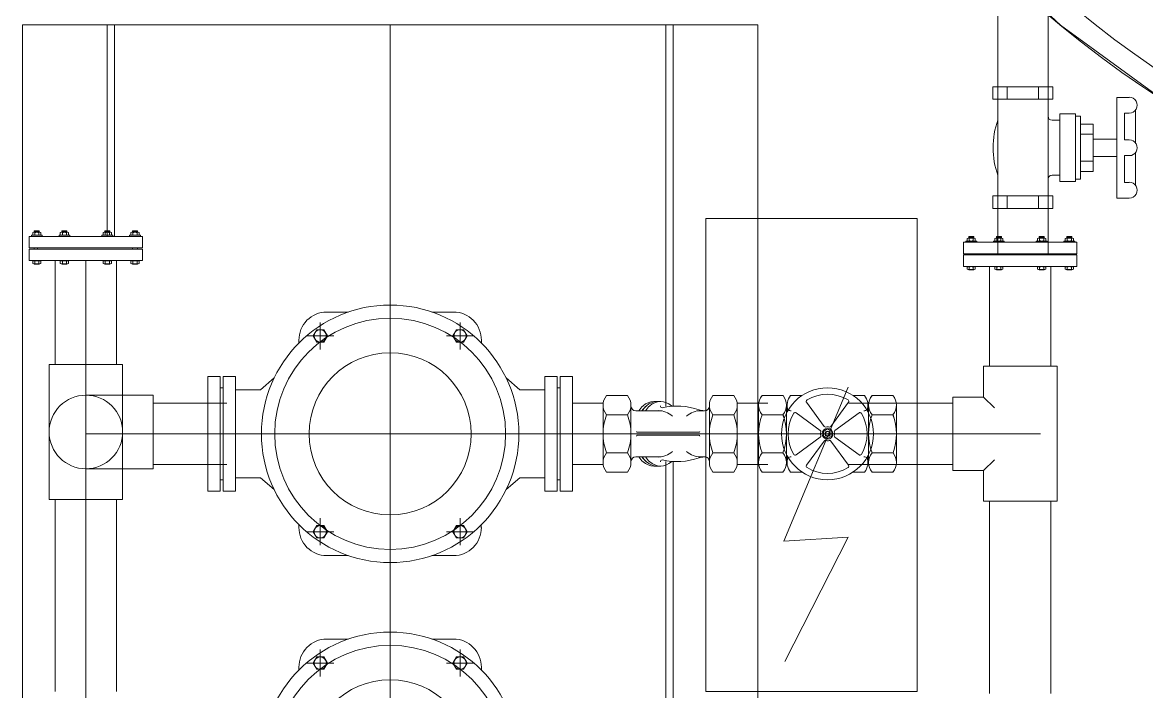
# Model space of a CAD drawing. Header units: millimetres. Extents: x -14329 to 996201, y -409013 to 338495.
# Drawn here: x -6883 to -5900, y 10610 to 11195 of the extents above; entities that cross this region are included whole.
import ezdxf

# ---------------------------------------------------------------- set-up
doc = ezdxf.new("R2010")
doc.units = ezdxf.units.MM
doc.layers.add('A-ANNO-NOTE', color=131, linetype='Continuous', lineweight=9)
doc.layers.add('A-DETL-GENF', color=92, linetype='Continuous', lineweight=9)

# ---------------------------------------------------------------- blocks, each defined once
blk = doc.blocks.new('water-tank-enclosure - water-tank-enclosure-421322-Ground Floor Lvl')
at = {"layer": 'A-DETL-GENF'}
for p, q in [((1008.83, -1930.5), (1008.83, -1595.23)), ((1052.83, -1930.5), (1052.83, -1595.23)), ((1063.63, -1729.86), (979.43, -1650.79)), ((799.11, -1729.66), (156.25, -1729.66)), ((156.25, -1729.66), (156.25, -2729.66)), ((799.11, -1729.66), (156.25, -1729.66)), ((156.25, -1729.66), (156.25, -2729.66)), ((799.11, -1729.66), (156.25, -1729.66)), ((156.25, -1729.66), (156.25, -2729.66)), ((230.18, -1729.66), (230.18, -1914.38)), ((236.61, -1729.66), (236.61, -1914.38)), ((477.68, -1729.66), (477.68, -2729.66)), ((718.75, -2062.53), (718.75, -1729.66)), ((725.18, -2062.72), (725.18, -1729.66)), ((799.11, -2729.66), (799.11, -1729.66)), ((799.11, -2729.66), (799.11, -1729.66)), ((799.11, -2729.66), (799.11, -1729.66)), ((1157.08, -1797.75), (1063.63, -1729.86)), ((1004.65, -1794.61), (1004.65, -1783.61)), ((1004.65, -1783.61), (1057.01, -1783.61)), ((1017.08, -1783.61), (1017.08, -1794.61)), ((1044.58, -1794.61), (1044.58, -1783.61)), ((1057.01, -1783.61), (1057.01, -1794.61)), ((1057.01, -1794.61), (1004.65, -1794.61)), ((1009.05, -1794.61), (1009.05, -1812.82)), ((1052.93, -1809.41), (1052.93, -1794.61)), ((1112.86, -1792.91), (1112.86, -1880.9)), ((1123.86, -1792.91), (1112.86, -1792.91)), ((1063.21, -1807.32), (1063.21, -1866.5)), ((1076.96, -1807.32), (1063.21, -1807.32)), ((1076.96, -1866.5), (1076.96, -1807.32)), ((1119.68, -1806.66), (1123.86, -1806.66)), ((1119.68, -1829.98), (1119.68, -1806.66)), ((1129.36, -1832.84), (1129.36, -1803.94)), ((1056.34, -1812.82), (1063.21, -1812.82)), ((1081.14, -1809.41), (1076.96, -1809.41)), ((1081.14, -1864.41), (1081.14, -1809.41)), ((1081.14, -1816.34), (1092.14, -1816.34)), ((1092.14, -1816.34), (1092.14, -1857.59)), ((1092.14, -1825.14), (1081.14, -1825.14)), ((1112.86, -1829.32), (1092.14, -1829.32)), ((1123.86, -1829.98), (1119.68, -1829.98)), ((1092.14, -1844.5), (1112.86, -1844.5)), ((1119.68, -1843.84), (1123.86, -1843.84)), ((1119.68, -1867.16), (1119.68, -1843.84)), ((1129.36, -1869.9), (1129.36, -1840.98)), ((1092.14, -1848.78), (1081.14, -1848.78)), ((1009.05, -1878.89), (1009.05, -1861)), ((1052.93, -1864.41), (1052.93, -1878.89)), ((1063.21, -1861), (1056.35, -1861)), ((1063.21, -1866.5), (1076.96, -1866.5)), ((1076.96, -1864.41), (1081.14, -1864.41)), ((1092.14, -1857.59), (1081.14, -1857.59)), ((1123.86, -1867.16), (1119.68, -1867.16)), ((1057.01, -1878.89), (1004.65, -1878.89)), ((1004.65, -1878.89), (1004.65, -1889.89)), ((1017.08, -1889.89), (1017.08, -1878.89)), ((1044.58, -1878.89), (1044.58, -1889.89)), ((1057.01, -1889.89), (1057.01, -1878.89)), ((1112.86, -1880.9), (1123.86, -1880.9)), ((1004.65, -1889.89), (1057.01, -1889.89)), ((753.57, -1898.76), (753.57, -2311.81)), ((938.51, -1898.76), (753.57, -1898.76)), ((753.57, -1898.76), (753.57, -2311.81)), ((938.51, -1898.76), (753.57, -1898.76)), ((938.51, -2311.81), (938.51, -1898.76)), ((938.51, -2311.81), (938.51, -1898.76)), ((162.14, -1914.38), (261.24, -1914.38)), ((162.14, -1924.42), (162.14, -1914.38)), ((164.02, -1913.37), (173.56, -1913.37)), ((164.02, -1914.38), (164.02, -1913.37)), ((173.56, -1914.38), (164.02, -1914.38)), ((165.18, -1913.04), (165.18, -1911.07)), ((166.09, -1910.74), (171.49, -1910.74)), ((171.49, -1913.37), (166.09, -1913.37)), ((166.6, -1909.5), (166.6, -1910.84)), ((170.98, -1909.5), (166.6, -1909.5)), ((167, -1911.07), (167, -1913.04)), ((170.58, -1911.07), (170.58, -1913.04)), ((170.98, -1910.74), (170.98, -1909.5)), ((172.4, -1911.07), (172.4, -1913.04)), ((173.56, -1913.37), (173.56, -1914.38)), ((188.18, -1913.37), (197.72, -1913.37)), ((188.18, -1914.38), (188.18, -1913.37)), ((197.72, -1914.38), (188.18, -1914.38)), ((189.34, -1913.04), (189.34, -1911.07)), ((190.25, -1910.74), (195.65, -1910.74)), ((195.65, -1913.37), (190.25, -1913.37)), ((190.76, -1909.5), (190.76, -1910.84)), ((195.14, -1909.5), (190.76, -1909.5)), ((191.16, -1911.07), (191.16, -1913.04)), ((194.74, -1911.07), (194.74, -1913.04)), ((195.14, -1910.74), (195.14, -1909.5)), ((196.56, -1911.07), (196.56, -1913.04)), ((197.72, -1913.37), (197.72, -1914.38)), ((225.66, -1913.37), (235.2, -1913.37)), ((225.66, -1914.38), (225.66, -1913.37)), ((235.2, -1914.38), (225.66, -1914.38)), ((226.82, -1913.04), (226.82, -1911.07)), ((227.73, -1910.74), (233.13, -1910.74)), ((233.13, -1913.37), (227.73, -1913.37)), ((228.24, -1909.5), (228.24, -1910.84)), ((232.62, -1909.5), (228.24, -1909.5)), ((228.64, -1911.07), (228.64, -1913.04)), ((232.22, -1911.07), (232.22, -1913.04)), ((232.62, -1910.74), (232.62, -1909.5)), ((234.04, -1911.07), (234.04, -1913.04)), ((235.2, -1913.37), (235.2, -1914.38)), ((249.82, -1913.37), (249.82, -1914.38)), ((259.36, -1913.37), (249.82, -1913.37)), ((249.82, -1914.38), (259.36, -1914.38)), ((250.98, -1911.07), (250.98, -1913.04)), ((257.29, -1910.74), (251.89, -1910.74)), ((251.89, -1913.37), (257.29, -1913.37)), ((252.4, -1909.5), (256.78, -1909.5)), ((252.4, -1910.74), (252.4, -1909.5)), ((252.8, -1911.07), (252.8, -1913.04)), ((256.38, -1911.07), (256.38, -1913.04)), ((256.78, -1909.5), (256.78, -1910.84)), ((258.2, -1913.04), (258.2, -1911.07)), ((259.36, -1914.38), (259.36, -1913.37)), ((261.24, -1914.38), (261.24, -1924.42)), ((982.04, -1918.1), (982.04, -1916.13)), ((982.95, -1915.8), (988.35, -1915.8)), ((983.47, -1914.55), (983.47, -1915.9)), ((987.84, -1914.55), (983.47, -1914.55)), ((983.86, -1916.13), (983.86, -1918.1)), ((987.45, -1916.13), (987.45, -1918.1)), ((987.84, -1915.8), (987.84, -1914.55)), ((989.26, -1916.13), (989.26, -1918.1)), ((1006.21, -1916.13), (1006.21, -1918.1)), ((1012.52, -1915.8), (1007.11, -1915.8)), ((1007.63, -1914.55), (1012, -1914.55)), ((1007.63, -1915.8), (1007.63, -1914.55)), ((1008.02, -1916.13), (1008.02, -1918.1)), ((1011.61, -1916.13), (1011.61, -1918.1)), ((1012, -1914.55), (1012, -1915.9)), ((1013.42, -1918.1), (1013.42, -1916.13)), ((1043.68, -1916.13), (1043.68, -1918.1)), ((1049.99, -1915.8), (1044.59, -1915.8)), ((1045.1, -1914.55), (1049.48, -1914.55)), ((1045.1, -1915.8), (1045.1, -1914.55)), ((1045.5, -1916.13), (1045.5, -1918.1)), ((1049.08, -1916.13), (1049.08, -1918.1)), ((1049.48, -1914.55), (1049.48, -1915.9)), ((1050.9, -1918.1), (1050.9, -1916.13)), ((1067.84, -1916.13), (1067.84, -1918.1)), ((1074.15, -1915.8), (1068.75, -1915.8)), ((1069.26, -1914.55), (1073.64, -1914.55)), ((1069.26, -1915.8), (1069.26, -1914.55)), ((1069.66, -1916.13), (1069.66, -1918.1)), ((1073.24, -1916.13), (1073.24, -1918.1)), ((1073.64, -1914.55), (1073.64, -1915.9)), ((1075.06, -1918.1), (1075.06, -1916.13)), ((261.24, -1924.42), (162.14, -1924.42)), ((162.14, -1925.44), (162.14, -1935.49)), ((261.24, -1925.44), (162.14, -1925.44)), ((166.6, -1924.42), (166.6, -1925.44)), ((166.6, -1924.66), (166.6, -1924.42)), ((169.33, -1925.44), (169.33, -1924.42)), ((252.4, -1924.42), (252.4, -1924.66)), ((252.4, -1925.44), (252.4, -1924.42)), ((256.78, -1924.42), (256.78, -1925.44)), ((256.78, -1924.66), (256.78, -1924.42)), ((261.24, -1935.49), (261.24, -1925.44)), ((1078.11, -1919.43), (979, -1919.43)), ((979, -1919.43), (979, -1929.47)), ((980.88, -1918.43), (990.43, -1918.43)), ((980.88, -1919.43), (980.88, -1918.43)), ((990.43, -1919.43), (980.88, -1919.43)), ((988.35, -1918.43), (982.95, -1918.43)), ((990.43, -1918.43), (990.43, -1919.43)), ((1005.04, -1918.43), (1005.04, -1919.43)), ((1014.59, -1918.43), (1005.04, -1918.43)), ((1005.04, -1919.43), (1014.59, -1919.43)), ((1007.11, -1918.43), (1012.52, -1918.43)), ((1014.59, -1919.43), (1014.59, -1918.43)), ((1042.52, -1918.43), (1042.52, -1919.43)), ((1052.06, -1918.43), (1042.52, -1918.43)), ((1042.52, -1919.43), (1052.06, -1919.43)), ((1044.59, -1918.43), (1049.99, -1918.43)), ((1052.06, -1919.43), (1052.06, -1918.43)), ((1066.68, -1918.43), (1066.68, -1919.43)), ((1076.22, -1918.43), (1066.68, -1918.43)), ((1066.68, -1919.43), (1076.22, -1919.43)), ((1068.75, -1918.43), (1074.15, -1918.43)), ((1076.22, -1919.43), (1076.22, -1918.43)), ((1078.11, -1929.47), (1078.11, -1919.43)), ((162.14, -1935.49), (261.24, -1935.49)), ((171.49, -1935.73), (166.09, -1935.73)), ((166.6, -1935.73), (166.6, -1935.49)), ((170.98, -1935.49), (170.98, -1935.73)), ((184.9, -1935.49), (184.9, -2026.26)), ((195.65, -1935.73), (190.25, -1935.73)), ((190.76, -1935.73), (190.76, -1935.49)), ((195.14, -1935.49), (195.14, -1935.73)), ((211.69, -2523.83), (211.69, -1935.49)), ((227.73, -1935.73), (233.13, -1935.73)), ((228.24, -1935.49), (228.24, -1935.73)), ((232.62, -1935.73), (232.62, -1935.49)), ((238.48, -1935.49), (238.48, -2026.26)), ((251.89, -1935.73), (257.29, -1935.73)), ((252.4, -1935.49), (252.4, -1935.73)), ((256.78, -1935.73), (256.78, -1935.49)), ((979, -1929.47), (1078.11, -1929.47)), ((979, -1930.5), (1078.11, -1930.5)), ((979, -1940.54), (979, -1930.5)), ((983.47, -1929.47), (983.47, -1930.5)), ((983.47, -1929.71), (983.47, -1929.47)), ((987.84, -1929.47), (987.84, -1929.71)), ((987.84, -1930.5), (987.84, -1929.47)), ((1070.92, -1930.5), (1070.92, -1929.47)), ((1073.64, -1929.47), (1073.64, -1930.5)), ((1073.64, -1929.71), (1073.64, -1929.47)), ((1078.11, -1930.5), (1078.11, -1940.54)), ((165.18, -1936.06), (165.18, -1938.03)), ((166.09, -1938.36), (171.49, -1938.36)), ((166.6, -1938.61), (166.6, -1938.26)), ((170.98, -1938.61), (166.6, -1938.61)), ((167, -1938.03), (167, -1936.06)), ((170.58, -1938.03), (170.58, -1936.06)), ((170.98, -1938.36), (170.98, -1938.61)), ((172.4, -1938.03), (172.4, -1936.06)), ((189.34, -1936.06), (189.34, -1938.03)), ((190.25, -1938.36), (195.65, -1938.36)), ((190.76, -1938.61), (190.76, -1938.26)), ((195.14, -1938.61), (190.76, -1938.61)), ((191.16, -1938.03), (191.16, -1936.06)), ((194.74, -1938.03), (194.74, -1936.06)), ((195.14, -1938.36), (195.14, -1938.61)), ((196.56, -1938.03), (196.56, -1936.06)), ((226.82, -1938.03), (226.82, -1936.06)), ((233.13, -1938.36), (227.73, -1938.36)), ((228.24, -1938.36), (228.24, -1938.61)), ((228.24, -1938.61), (232.62, -1938.61)), ((228.64, -1938.03), (228.64, -1936.06)), ((232.22, -1938.03), (232.22, -1936.06)), ((232.62, -1938.61), (232.62, -1938.26)), ((234.04, -1936.06), (234.04, -1938.03)), ((250.98, -1938.03), (250.98, -1936.06)), ((257.29, -1938.36), (251.89, -1938.36)), ((252.4, -1938.36), (252.4, -1938.61)), ((252.4, -1938.61), (256.78, -1938.61)), ((252.8, -1938.03), (252.8, -1936.06)), ((256.38, -1938.03), (256.38, -1936.06)), ((256.78, -1938.61), (256.78, -1938.26)), ((258.2, -1936.06), (258.2, -1938.03)), ((1078.11, -1940.54), (979, -1940.54)), ((982.04, -1941.11), (982.04, -1943.08)), ((988.35, -1940.78), (982.95, -1940.78)), ((982.95, -1943.41), (988.35, -1943.41)), ((983.47, -1940.78), (983.47, -1940.54)), ((983.47, -1943.66), (983.47, -1943.32)), ((987.84, -1943.66), (983.47, -1943.66)), ((983.86, -1943.08), (983.86, -1941.11)), ((987.45, -1943.08), (987.45, -1941.11)), ((987.84, -1940.54), (987.84, -1940.78)), ((987.84, -1943.41), (987.84, -1943.66)), ((989.26, -1943.08), (989.26, -1941.11)), ((1001.77, -1940.54), (1001.77, -2027.86)), ((1006.21, -1941.11), (1006.21, -1943.08)), ((1012.52, -1940.78), (1007.11, -1940.78)), ((1007.11, -1943.41), (1012.52, -1943.41)), ((1007.63, -1940.78), (1007.63, -1940.54)), ((1007.63, -1943.66), (1007.63, -1943.32)), ((1012, -1943.66), (1007.63, -1943.66)), ((1008.02, -1943.08), (1008.02, -1941.11)), ((1011.61, -1943.08), (1011.61, -1941.11)), ((1012, -1940.54), (1012, -1940.78)), ((1012, -1943.41), (1012, -1943.66)), ((1013.42, -1943.08), (1013.42, -1941.11)), ((1043.68, -1943.08), (1043.68, -1941.11)), ((1044.59, -1940.78), (1049.99, -1940.78)), ((1049.99, -1943.41), (1044.59, -1943.41)), ((1045.1, -1940.54), (1045.1, -1940.78)), ((1045.1, -1943.41), (1045.1, -1943.66)), ((1045.1, -1943.66), (1049.48, -1943.66)), ((1045.5, -1943.08), (1045.5, -1941.11)), ((1049.08, -1943.08), (1049.08, -1941.11)), ((1049.48, -1940.78), (1049.48, -1940.54)), ((1049.48, -1943.66), (1049.48, -1943.32)), ((1050.9, -1941.11), (1050.9, -1943.08)), ((1055.34, -1940.54), (1055.34, -2027.86)), ((1067.84, -1943.08), (1067.84, -1941.11)), ((1068.75, -1940.78), (1074.15, -1940.78)), ((1074.15, -1943.41), (1068.75, -1943.41)), ((1069.26, -1940.54), (1069.26, -1940.78)), ((1069.26, -1943.41), (1069.26, -1943.66)), ((1069.26, -1943.66), (1073.64, -1943.66)), ((1069.66, -1943.08), (1069.66, -1941.11)), ((1073.24, -1943.08), (1073.24, -1941.11)), ((1073.64, -1940.78), (1073.64, -1940.54)), ((1073.64, -1943.66), (1073.64, -1943.32)), ((1075.06, -1941.11), (1075.06, -1943.08)), ((422.26, -1980.41), (441.12, -1980.41)), ((533.1, -1980.41), (514.24, -1980.41)), ((416.61, -2013.08), (416.61, -1989.53)), ((538.75, -2013.08), (538.75, -1989.53)), ((397.97, -2004.47), (397.97, -2007.42)), ((404.83, -2001.3), (428.39, -2001.3)), ((413.51, -1995.93), (410.4, -2001.3)), ((410.4, -2001.3), (413.51, -2006.68)), ((419.71, -1995.93), (413.51, -1995.93)), ((422.81, -2001.3), (419.71, -1995.93)), ((419.71, -2006.68), (422.81, -2001.3)), ((550.53, -2001.3), (526.97, -2001.3)), ((532.55, -2001.3), (535.65, -1995.93)), ((535.65, -2006.68), (532.55, -2001.3)), ((535.65, -1995.93), (541.85, -1995.93)), ((541.85, -1995.93), (544.96, -2001.3)), ((544.96, -2001.3), (541.85, -2006.68)), ((413.51, -2006.68), (419.71, -2006.68)), ((541.85, -2006.68), (535.65, -2006.68)), ((557.4, -2004.71), (557.4, -2007.42)), ((179.55, -2026.26), (243.83, -2026.26)), ((179.55, -2144.12), (179.55, -2026.26)), ((243.83, -2026.26), (243.83, -2144.12)), ((996.41, -2027.86), (996.41, -2054.65)), ((1060.7, -2027.86), (996.41, -2027.86)), ((1060.7, -2145.72), (1060.7, -2027.86)), ((318.32, -2036.84), (318.32, -2136.77)), ((329.02, -2036.84), (318.32, -2036.84)), ((329.02, -2136.77), (329.02, -2036.84)), ((331.7, -2036.84), (331.7, -2136.77)), ((342.41, -2036.84), (331.7, -2036.84)), ((342.41, -2048.37), (342.41, -2036.84)), ((376.3, -2038.03), (364.42, -2048.37)), ((579.06, -2038.03), (590.95, -2048.37)), ((612.95, -2036.84), (623.66, -2036.84)), ((612.95, -2048.37), (612.95, -2036.84)), ((623.66, -2036.84), (623.66, -2136.77)), ((626.34, -2036.84), (637.05, -2036.84)), ((626.34, -2136.77), (626.34, -2036.84)), ((637.05, -2036.84), (637.05, -2136.77)), ((211.69, -2053.05), (270.62, -2053.05)), ((270.62, -2053.05), (270.62, -2117.33)), ((329.02, -2046.63), (331.7, -2046.63)), ((329.02, -2126.98), (329.02, -2046.63)), ((331.7, -2046.63), (331.7, -2126.98)), ((342.41, -2125.24), (342.41, -2048.37)), ((364.42, -2048.37), (342.41, -2048.37)), ((590.95, -2048.37), (612.95, -2048.37)), ((612.95, -2125.24), (612.95, -2048.37)), ((623.66, -2046.63), (623.66, -2126.98)), ((626.34, -2046.63), (623.66, -2046.63)), ((626.34, -2126.98), (626.34, -2046.63)), ((666.89, -2053.31), (685.15, -2053.31)), ((778.09, -2053.31), (759.83, -2053.31)), ((802.85, -2053.32), (821.12, -2053.32)), ((821.12, -2053.32), (802.85, -2053.32)), ((878.12, -2045.98), (821.93, -2180.63)), ((827.77, -2053.3), (837.87, -2053.3)), ((892.36, -2053.3), (882.26, -2053.3)), ((917.29, -2053.3), (899.01, -2053.3)), ((899.01, -2053.3), (917.29, -2053.3)), ((334.8, -2060.02), (270.62, -2060.02)), ((637.05, -2060.02), (663.84, -2060.02)), ((663.83, -2111.85), (663.83, -2061.74)), ((688.21, -2061.74), (688.21, -2111.86)), ((708.22, -2058.64), (714.1, -2058.64)), ((756.78, -2061.74), (756.78, -2111.86)), ((781.15, -2060.02), (807.95, -2060.02)), ((781.16, -2111.85), (781.16, -2061.74)), ((799.8, -2111.85), (799.8, -2061.74)), ((799.8, -2061.75), (799.8, -2111.85)), ((824.16, -2061.74), (824.16, -2111.85)), ((824.16, -2111.86), (824.16, -2061.74)), ((824.71, -2067.69), (824.71, -2061.73)), ((857.12, -2080.33), (841.72, -2059.28)), ((863.01, -2080.33), (878.41, -2059.28)), ((878.65, -2060), (905.44, -2060)), ((895.42, -2061.73), (895.42, -2067.7)), ((895.97, -2061.73), (895.97, -2111.84)), ((895.97, -2111.85), (895.97, -2061.73)), ((905.44, -2060), (969.63, -2060)), ((920.33, -2111.84), (920.33, -2061.73)), ((920.33, -2061.73), (920.33, -2111.84)), ((969.63, -2054.65), (969.63, -2118.93)), ((996.41, -2054.65), (969.63, -2054.65)), ((996.41, -2054.65), (1005.88, -2064.12)), ((666.89, -2070.17), (685.15, -2070.17)), ((692.38, -2066.7), (714.42, -2066.7)), ((746.81, -2066.7), (752.6, -2066.7)), ((778.1, -2070.17), (759.83, -2070.17)), ((802.85, -2070.18), (821.12, -2070.18)), ((821.12, -2070.18), (802.85, -2070.18)), ((853.61, -2083.85), (832.56, -2068.44)), ((866.52, -2083.85), (887.57, -2068.44)), ((895.42, -2067.7), (895.42, -2066.74)), ((917.28, -2070.17), (899.01, -2070.17)), ((899.01, -2070.17), (917.28, -2070.17)), ((856.42, -2084.68), (860.07, -2082.57)), ((860.07, -2082.57), (863.72, -2084.68)), ((211.69, -2086.79), (1046.23, -2086.79)), ((693.74, -2085.5), (747.79, -2085.5)), ((693.74, -2088.08), (747.79, -2088.08)), ((853.61, -2089.73), (832.56, -2105.14)), ((856.42, -2088.9), (856.42, -2084.68)), ((860.07, -2091), (856.42, -2088.9)), ((863.72, -2088.9), (860.07, -2091)), ((863.72, -2084.68), (863.72, -2088.9)), ((866.52, -2089.73), (887.57, -2105.14)), ((857.12, -2093.24), (841.72, -2114.29)), ((863.01, -2093.24), (878.41, -2114.29)), ((666.88, -2103.42), (685.14, -2103.42)), ((692.38, -2106.89), (714.47, -2106.89)), ((718.75, -2728.04), (718.75, -2111.06)), ((725.18, -2728.23), (725.18, -2110.88)), ((746.81, -2106.89), (752.6, -2106.89)), ((778.1, -2103.42), (759.84, -2103.42)), ((802.85, -2103.43), (821.12, -2103.43)), ((821.12, -2103.43), (802.85, -2103.43)), ((824.71, -2111.85), (824.71, -2105.87)), ((895.42, -2111.85), (895.42, -2105.87)), ((917.28, -2103.41), (899.02, -2103.41)), ((899.02, -2103.41), (917.28, -2103.41)), ((1005.88, -2109.46), (996.41, -2118.93)), ((270.62, -2117.33), (211.69, -2117.33)), ((334.8, -2113.59), (270.62, -2113.59)), ((637.05, -2113.59), (663.83, -2113.59)), ((685.14, -2120.29), (666.88, -2120.29)), ((708.22, -2114.95), (714.1, -2114.95)), ((759.84, -2120.29), (778.1, -2120.29)), ((781.16, -2113.59), (807.94, -2113.59)), ((821.1, -2120.29), (802.85, -2120.29)), ((802.85, -2120.29), (821.1, -2120.29)), ((837.88, -2120.28), (827.76, -2120.28)), ((878.66, -2113.57), (905.44, -2113.57)), ((882.26, -2120.28), (892.37, -2120.28)), ((899.03, -2120.28), (917.28, -2120.28)), ((917.28, -2120.28), (899.03, -2120.28)), ((905.44, -2113.57), (969.63, -2113.57)), ((969.63, -2118.93), (996.41, -2118.93)), ((996.41, -2118.93), (996.41, -2145.72)), ((331.7, -2126.98), (329.02, -2126.98)), ((342.41, -2125.24), (364.42, -2125.24)), ((342.41, -2136.77), (342.41, -2125.24)), ((364.42, -2125.24), (376.3, -2135.58)), ((590.95, -2125.24), (579.06, -2135.58)), ((612.95, -2125.24), (590.95, -2125.24)), ((612.95, -2136.77), (612.95, -2125.24)), ((623.66, -2126.98), (626.34, -2126.98)), ((318.32, -2136.77), (329.02, -2136.77)), ((331.7, -2136.77), (342.41, -2136.77)), ((623.66, -2136.77), (612.95, -2136.77)), ((637.05, -2136.77), (626.34, -2136.77)), ((243.83, -2144.12), (179.55, -2144.12)), ((184.9, -2144.12), (184.9, -2311.97)), ((238.48, -2311.97), (238.48, -2144.12)), ((996.41, -2145.72), (1060.7, -2145.72)), ((1001.77, -2145.72), (1001.77, -2313.57)), ((1055.34, -2313.57), (1055.34, -2145.72)), ((416.61, -2160.53), (416.61, -2184.08)), ((538.75, -2160.53), (538.75, -2184.08)), ((397.97, -2169.14), (397.97, -2166.19)), ((410.4, -2172.3), (413.51, -2166.93)), ((413.51, -2166.93), (419.71, -2166.93)), ((419.71, -2166.93), (422.81, -2172.3)), ((535.65, -2166.93), (532.55, -2172.3)), ((541.85, -2166.93), (535.65, -2166.93)), ((544.96, -2172.3), (541.85, -2166.93)), ((557.39, -2169.14), (557.39, -2166.19)), ((404.83, -2172.3), (428.39, -2172.3)), ((413.51, -2177.68), (410.4, -2172.3)), ((419.71, -2177.68), (413.51, -2177.68)), ((422.81, -2172.3), (419.71, -2177.68)), ((550.53, -2172.3), (526.97, -2172.3)), ((532.55, -2172.3), (535.65, -2177.68)), ((535.65, -2177.68), (541.85, -2177.68)), ((541.85, -2177.68), (544.96, -2172.3)), ((821.93, -2180.63), (878.12, -2177.14)), ((878.12, -2177.14), (822.65, -2285.72)), ((422.26, -2193.2), (441.12, -2193.2)), ((533.1, -2193.2), (514.24, -2193.2)), ((422.26, -2266.13), (441.12, -2266.13)), ((533.1, -2266.13), (514.24, -2266.13)), ((416.61, -2298.8), (416.61, -2275.24)), ((538.75, -2298.8), (538.75, -2275.24)), ((404.83, -2287.02), (428.39, -2287.02)), ((413.51, -2281.64), (410.4, -2287.02)), ((410.4, -2287.02), (413.51, -2292.39)), ((419.71, -2281.64), (413.51, -2281.64)), ((422.81, -2287.02), (419.71, -2281.64)), ((419.71, -2292.39), (422.81, -2287.02)), ((550.53, -2287.02), (526.97, -2287.02)), ((532.55, -2287.02), (535.65, -2281.64)), ((535.65, -2292.39), (532.55, -2287.02)), ((535.65, -2281.64), (541.85, -2281.64)), ((541.85, -2281.64), (544.96, -2287.02)), ((544.96, -2287.02), (541.85, -2292.39)), ((397.97, -2290.19), (397.97, -2293.13)), ((413.51, -2292.39), (419.71, -2292.39)), ((541.85, -2292.39), (535.65, -2292.39)), ((557.4, -2290.42), (557.4, -2293.14)), ((753.57, -2311.81), (938.51, -2311.81)), ((753.57, -2311.81), (938.51, -2311.81))]:
    blk.add_line(p, q, dxfattribs=at)
for centre, radius in [((1649.91, -1021.17), 919.76), ((1649.91, -1021.17), 900.24), ((477.68, -2086.8), 112.5), ((477.68, -2086.8), 100.93), ((416.61, -2001.3), 5.37), ((538.75, -2001.3), 5.37), ((477.68, -2086.8), 70.82), ((211.69, -2085.19), 32.14), ((416.61, -2172.3), 5.37), ((538.75, -2172.3), 5.37), ((477.68, -2372.52), 112.5), ((477.68, -2372.52), 100.93), ((416.61, -2287.02), 5.37), ((538.75, -2287.02), 5.37), ((477.68, -2372.52), 70.82)]:
    blk.add_circle(centre, radius, dxfattribs=at)
for centre, radius, start, end in [((1649.91, -1021.17), 919.76, 180, 360), ((1123.86, -1799.73), 6.93, 269.97289, 89.99999), ((1074.5, -1836.91), 69.74, 159.79354, 200.20642), ((1056.34, -1809.41), 3.41, 180, 270), ((1123.86, -1836.91), 6.93, 269.97289, 90), ((1056.34, -1864.41), 3.41, 89.94977, 180), ((1123.86, -1873.97), 6.93, 269.95603, 89.99999), ((166.09, -1912.16), 1.42, 50.19425, 129.80575), ((166.09, -1911.95), 1.42, 230.19425, 309.80575), ((168.93, -1885.69), 24.16, 264.46243, 274.85915), ((168.93, -1886.1), 24.16, 264.46243, 274.85915), ((168.93, -1886.45), 24.16, 264.46243, 274.85915), ((168.79, -1915.79), 5.04, 69.18422, 110.81578), ((168.79, -1908.33), 5.04, 249.18422, 290.81578), ((171.49, -1912.16), 1.42, 50.19425, 129.80575), ((171.49, -1911.95), 1.42, 230.19425, 309.80575), ((190.25, -1912.16), 1.42, 50.19425, 129.80575), ((190.25, -1911.95), 1.42, 230.19425, 309.80575), ((193.09, -1885.69), 24.16, 264.46243, 274.85915), ((193.09, -1886.1), 24.16, 264.46243, 274.85915), ((193.09, -1886.45), 24.16, 264.46243, 274.85915), ((192.95, -1915.79), 5.04, 69.18422, 110.81578), ((192.95, -1908.33), 5.04, 249.18422, 290.81578), ((195.65, -1912.16), 1.42, 50.19425, 129.80575), ((195.65, -1911.95), 1.42, 230.19425, 309.80575), ((227.73, -1912.16), 1.42, 50.19425, 129.80575), ((227.73, -1911.95), 1.42, 230.19425, 309.80575), ((230.57, -1885.69), 24.16, 264.46243, 274.85915), ((230.57, -1886.1), 24.16, 264.46243, 274.85915), ((230.57, -1886.45), 24.16, 264.46243, 274.85915), ((230.43, -1915.79), 5.04, 69.18422, 110.81578), ((230.43, -1908.33), 5.04, 249.18422, 290.81578), ((233.13, -1912.16), 1.42, 50.19425, 129.80575), ((233.13, -1911.95), 1.42, 230.19425, 309.80575), ((251.89, -1912.16), 1.42, 50.19425, 129.80575), ((251.89, -1911.95), 1.42, 230.19425, 309.80575), ((254.73, -1885.69), 24.16, 264.46243, 274.85915), ((254.73, -1886.1), 24.16, 264.46243, 274.85915), ((254.73, -1886.45), 24.16, 264.46243, 274.85915), ((254.59, -1915.79), 5.04, 69.18422, 110.81578), ((254.59, -1908.33), 5.04, 249.18422, 290.81578), ((257.29, -1912.16), 1.42, 50.19425, 129.80575), ((257.29, -1911.95), 1.42, 230.19425, 309.80575), ((982.95, -1917.22), 1.42, 50.19425, 129.80575), ((985.51, -1890.74), 24.16, 265.14085, 275.53757), ((985.51, -1891.16), 24.16, 265.14085, 275.53757), ((985.51, -1891.5), 24.16, 265.14085, 275.53757), ((985.65, -1920.84), 5.04, 69.18422, 110.81578), ((988.35, -1917.22), 1.42, 50.19425, 129.80575), ((1007.11, -1917.22), 1.42, 50.19425, 129.80575), ((1009.67, -1890.74), 24.16, 265.14085, 275.53757), ((1009.67, -1891.16), 24.16, 265.14085, 275.53757), ((1009.67, -1891.5), 24.16, 265.14085, 275.53757), ((1009.82, -1920.84), 5.04, 69.18422, 110.81578), ((1012.52, -1917.22), 1.42, 50.19425, 129.80575), ((1044.59, -1917.22), 1.42, 50.19425, 129.80575), ((1047.15, -1890.74), 24.16, 265.14085, 275.53757), ((1047.15, -1891.16), 24.16, 265.14085, 275.53757), ((1047.15, -1891.5), 24.16, 265.14085, 275.53757), ((1047.29, -1920.84), 5.04, 69.18422, 110.81578), ((1049.99, -1917.22), 1.42, 50.19425, 129.80575), ((1068.75, -1917.22), 1.42, 50.19425, 129.80575), ((1071.31, -1890.74), 24.16, 265.14085, 275.53757), ((1071.31, -1891.16), 24.16, 265.14085, 275.53757), ((1071.31, -1891.5), 24.16, 265.14085, 275.53757), ((1071.45, -1920.84), 5.04, 69.18422, 110.81578), ((1074.15, -1917.22), 1.42, 50.19425, 129.80575), ((982.95, -1917.01), 1.42, 230.19425, 309.80575), ((985.65, -1913.39), 5.04, 249.18422, 290.81578), ((988.35, -1917.01), 1.42, 230.19425, 309.80575), ((1007.11, -1917.01), 1.42, 230.19425, 309.80575), ((1009.82, -1913.39), 5.04, 249.18422, 290.81578), ((1012.52, -1917.01), 1.42, 230.19425, 309.80575), ((1044.59, -1917.01), 1.42, 230.19425, 309.80575), ((1047.29, -1913.39), 5.04, 249.18422, 290.81578), ((1049.99, -1917.01), 1.42, 230.19425, 309.80575), ((1068.75, -1917.01), 1.42, 230.19425, 309.80575), ((1071.45, -1913.39), 5.04, 249.18422, 290.81578), ((1074.15, -1917.01), 1.42, 230.19425, 309.80575), ((166.09, -1937.15), 1.42, 50.19425, 129.80575), ((168.79, -1940.77), 5.04, 69.18422, 110.81578), ((171.49, -1937.15), 1.42, 50.19425, 129.80575), ((190.25, -1937.15), 1.42, 50.19425, 129.80575), ((192.95, -1940.77), 5.04, 69.18422, 110.81578), ((195.65, -1937.15), 1.42, 50.19425, 129.80575), ((227.73, -1937.15), 1.42, 50.19425, 129.80575), ((230.43, -1940.77), 5.04, 69.18422, 110.81578), ((233.13, -1937.15), 1.42, 50.19425, 129.80575), ((251.89, -1937.15), 1.42, 50.19425, 129.80575), ((254.59, -1940.77), 5.04, 69.18422, 110.81578), ((257.29, -1937.15), 1.42, 50.19425, 129.80575), ((166.09, -1936.94), 1.42, 230.19425, 309.80575), ((168.79, -1933.31), 5.04, 249.18422, 290.81578), ((171.49, -1936.94), 1.42, 230.19425, 309.80575), ((190.25, -1936.94), 1.42, 230.19425, 309.80575), ((192.95, -1933.31), 5.04, 249.18422, 290.81578), ((195.65, -1936.94), 1.42, 230.19425, 309.80575), ((227.73, -1936.94), 1.42, 230.19425, 309.80575), ((230.43, -1933.31), 5.04, 249.18422, 290.81578), ((233.13, -1936.94), 1.42, 230.19425, 309.80575), ((251.89, -1936.94), 1.42, 230.19425, 309.80575), ((254.59, -1933.31), 5.04, 249.18422, 290.81578), ((257.29, -1936.94), 1.42, 230.19425, 309.80575), ((982.95, -1942.2), 1.42, 50.19425, 129.80575), ((982.95, -1941.99), 1.42, 230.19425, 309.80575), ((985.65, -1945.83), 5.04, 69.18422, 110.81578), ((985.65, -1938.37), 5.04, 249.18422, 290.81578), ((988.35, -1942.2), 1.42, 50.19425, 129.80575), ((988.35, -1941.99), 1.42, 230.19425, 309.80575), ((1007.11, -1942.2), 1.42, 50.19425, 129.80575), ((1007.11, -1941.99), 1.42, 230.19425, 309.80575), ((1009.82, -1945.83), 5.04, 69.18422, 110.81578), ((1009.82, -1938.37), 5.04, 249.18422, 290.81578), ((1012.52, -1942.2), 1.42, 50.19425, 129.80575), ((1012.52, -1941.99), 1.42, 230.19425, 309.80575), ((1044.59, -1942.2), 1.42, 50.19425, 129.80575), ((1044.59, -1941.99), 1.42, 230.19425, 309.80575), ((1047.29, -1945.83), 5.04, 69.18422, 110.81578), ((1047.29, -1938.37), 5.04, 249.18422, 290.81578), ((1049.99, -1942.2), 1.42, 50.19425, 129.80575), ((1049.99, -1941.99), 1.42, 230.19425, 309.80575), ((1068.75, -1942.2), 1.42, 50.19425, 129.80575), ((1068.75, -1941.99), 1.42, 230.19425, 309.80575), ((1071.45, -1945.83), 5.04, 69.18422, 110.81578), ((1071.45, -1938.37), 5.04, 249.18422, 290.81578), ((1074.15, -1942.2), 1.42, 50.19425, 129.80575), ((1074.15, -1941.99), 1.42, 230.19425, 309.80575), ((422.26, -2004.71), 24.3, 90, 180.73828), ((533.1, -2004.71), 24.3, 359.26172, 90), ((677.01, -2061.74), 13.17, 140.18466, 219.79617), ((675.03, -2061.74), 13.17, 320.18466, 39.81347), ((769.95, -2061.74), 13.17, 140.18653, 219.81534), ((767.98, -2061.74), 13.17, 320.20383, 39.81534), ((812.97, -2061.75), 13.17, 140.18466, 219.79617), ((812.97, -2061.74), 13.17, 140.24624, 219.81006), ((811, -2061.75), 13.17, 320.18466, 39.79617), ((811, -2061.74), 13.17, 320.17079, 39.75189), ((837.89, -2061.73), 13.17, 140.18466, 200.14603), ((882.24, -2061.73), 13.17, 339.85397, 39.81534), ((909.13, -2061.73), 13.17, 140.20383, 219.81534), ((909.13, -2061.73), 13.17, 140.24811, 219.82921), ((907.16, -2061.73), 13.17, 320.20383, 39.81534), ((907.16, -2061.73), 13.17, 320.18994, 39.75376), ((692.38, -2062.52), 4.18, 180, 270), ((720.16, -2084.34), 30.74, 133.98674, 144.9861), ((723.01, -2084.34), 30.74, 133.98674, 144.9861), ((723.17, -2084.34), 30.74, 133.98674, 144.9861), ((708.4, -2073.27), 14.63, 91, 130.94892), ((726.03, -2084.34), 30.74, 133.98674, 144.9861), ((711.25, -2073.27), 14.63, 91, 130.94892), ((711.41, -2073.27), 14.63, 91, 130.94892), ((714.27, -2073.27), 14.63, 91, 130.94892), ((715.47, -2062.6), 1.39, 172, 268), ((713.93, -2073.27), 14.63, 49.05107, 89), ((728.33, -2119.4), 56.89, 70, 103), ((752.6, -2062.52), 4.18, 269.99911, 359.5492), ((828.35, -2062.52), 4.18, 180, 270.00089), ((828.35, -2062.53), 4.18, 180, 270.00089), ((891.78, -2062.5), 4.18, 269.99911, 0), ((891.78, -2062.51), 4.18, 269.99911, 0), ((710.61, -2086.8), 46.78, 159.17464, 200.80619), ((641.42, -2086.79), 46.78, 339.17464, 20.8102), ((711.95, -2085.22), 18.69, 48, 90), ((749.32, -2085.22), 18.69, 90, 132), ((750.95, -2057.83), 8.7, 250, 270), ((803.56, -2086.79), 46.78, 159.1898, 200.82536), ((734.38, -2086.8), 46.78, 339.19381, 20.82536), ((846.57, -2086.81), 46.78, 159.1676, 200.79915), ((846.57, -2086.8), 46.78, 159.1889, 200.82045), ((777.39, -2086.8), 46.78, 339.17464, 20.81324), ((777.39, -2086.79), 46.78, 339.1676, 20.79594), ((942.74, -2086.78), 46.78, 159.18676, 200.82536), ((942.74, -2086.78), 46.78, 159.20406, 200.8324), ((873.56, -2086.8), 46.78, 339.20085, 20.8324), ((873.56, -2086.79), 46.78, 339.17955, 20.8111), ((693.74, -2084.85), 0.644, 180, 270), ((693.74, -2088.72), 0.644, 90, 180), ((747.79, -2084.85), 0.644, 270, 359.99999), ((747.79, -2088.72), 0.644, 359.99999, 89.94242), ((711.95, -2088.37), 18.69, 270, 312), ((749.32, -2088.37), 18.69, 228, 270), ((677, -2111.85), 13.17, 140.18466, 219.81347), ((675.02, -2111.85), 13.17, 320.18466, 39.81347), ((692.38, -2111.07), 4.18, 90, 180), ((720.16, -2089.25), 30.74, 214.99958, 226.01326), ((723.01, -2089.25), 30.74, 214.99958, 226.01326), ((723.17, -2089.25), 30.74, 214.99958, 226.01326), ((708.4, -2100.32), 14.63, 229.05108, 269), ((726.03, -2089.25), 30.74, 214.99958, 226.01326), ((711.25, -2100.32), 14.63, 229.05108, 269), ((711.41, -2100.32), 14.63, 229.05108, 269), ((714.27, -2100.32), 14.63, 229.05108, 269), ((715.47, -2110.99), 1.39, 92, 188), ((713.93, -2100.32), 14.63, 271, 310.94893), ((728.33, -2054.2), 56.89, 257, 290), ((750.95, -2115.76), 8.7, 90, 110), ((752.6, -2111.07), 4.18, 0, 90.00089), ((769.96, -2111.85), 13.17, 140.18653, 219.81534), ((767.98, -2111.85), 13.17, 320.18653, 39.81534), ((812.96, -2111.85), 13.17, 140.19853, 219.84048), ((812.96, -2111.86), 13.17, 140.18466, 219.79617), ((810.99, -2111.85), 13.17, 320.15765, 39.75189), ((810.99, -2111.86), 13.17, 320.18466, 39.81006), ((828.34, -2111.07), 4.18, 89.99911, 180), ((828.34, -2111.08), 4.18, 89.99911, 180), ((837.88, -2111.85), 13.17, 159.79804, 219.80575), ((891.79, -2111.05), 4.18, 0, 90.00089), ((891.79, -2111.06), 4.18, 0, 90.00089), ((882.25, -2111.85), 13.17, 320.19425, 20.20196), ((909.14, -2111.85), 13.17, 140.18994, 219.81534), ((909.14, -2111.84), 13.17, 140.24811, 219.84235), ((907.17, -2111.84), 13.17, 320.15952, 39.80147), ((907.17, -2111.85), 13.17, 320.20383, 39.81534), ((422.26, -2168.9), 24.3, 179.26172, 270), ((533.1, -2168.9), 24.3, 270, 0.73828), ((422.26, -2290.42), 24.3, 90, 180.73828), ((533.1, -2290.42), 24.3, 359.26172, 90)]:
    blk.add_arc(centre, radius, start, end, dxfattribs=at)
for major_axis in [(0, 40.18), (0, 4.75), (0, 2.32), (0, 1.91)]:
    blk.add_ellipse((860.07, -2086.79), major_axis=major_axis, ratio=1, dxfattribs=at)
for centre, major_axis, start_param, end_param in [((860.07, -2086.79), (0, 34.56), 5.737298, 6.829073), ((702.17, -2084.34), (21.74, 21.74), 6.283185, 6.30087), ((842.85, -2058.45), (0, 1.4), 0.545888, 2.202505), ((877.28, -2058.45), (0, 1.4), 4.08068, 5.737298), ((860.07, -2086.79), (0, 34.56), 1.024909, 2.116684), ((831.73, -2069.58), (0, 1.4), 5.651476, 7.308094), ((888.4, -2069.58), (0, 1.4), 5.258277, 6.914894), ((860.07, -2086.79), (0, 34.56), 4.166501, 5.258277), ((858.26, -2079.5), (0, 1.4), 2.202505, 3.385038), ((860.07, -2086.79), (0, 6.1), 6.03974, 6.52663), ((861.88, -2079.5), (0, 1.4), 2.898148, 4.08068), ((852.78, -2084.98), (0, 1.4), 4.468944, 5.651476), ((852.78, -2088.6), (0, 1.4), 3.773302, 4.955834), ((860.07, -2086.79), (0, 6.1), 1.327351, 1.814241), ((858.26, -2094.07), (0, 1.4), 6.025026, 7.222273), ((860.07, -2086.79), (0, 6.1), 2.90154, 3.385038), ((861.88, -2094.07), (0, 1.4), 5.344098, 6.52663), ((867.35, -2084.98), (0, 1.4), 0.631709, 1.814241), ((867.35, -2088.6), (0, 1.4), 1.327351, 2.509884), ((860.07, -2086.79), (0, 6.1), 4.468944, 4.955834), ((702.17, -2089.25), (-21.74, 21.74), 3.123908, 3.141593), ((831.73, -2104), (0, 1.4), 2.116684, 3.773302), ((888.4, -2104), (0, 1.4), 2.509884, 4.166501), ((842.85, -2115.12), (0, 1.4), 0.939087, 2.595705), ((860.07, -2086.79), (0, 34.56), 2.595705, 3.68748), ((877.28, -2115.12), (0, 1.4), 3.68748, 5.344098)]:
    blk.add_ellipse(centre, major_axis=major_axis, ratio=1, start_param=start_param, end_param=end_param, dxfattribs=at)
blk = doc.blocks.new('125-lvl - BEL-LVL-1026112-Ground Floor Lvl')
at = {"layer": 'A-ANNO-NOTE'}
blk.add_circle((0, 0), 1, dxfattribs=at)

msp = doc.modelspace()

# ---------------------------------------------------------------- block references
at = {"layer": 'A-ANNO-NOTE', "xscale": 100, "yscale": 100, "zscale": 100}
msp.add_blockref('125-lvl - BEL-LVL-1026112-Ground Floor Lvl', (-5812.066, 10545.466), dxfattribs=at)
at = {"layer": 'A-DETL-GENF'}
msp.add_blockref('water-tank-enclosure - water-tank-enclosure-421322-Ground Floor Lvl', (-7038.853, 12922.171), dxfattribs=at)

doc.saveas('drawing.dxf')
